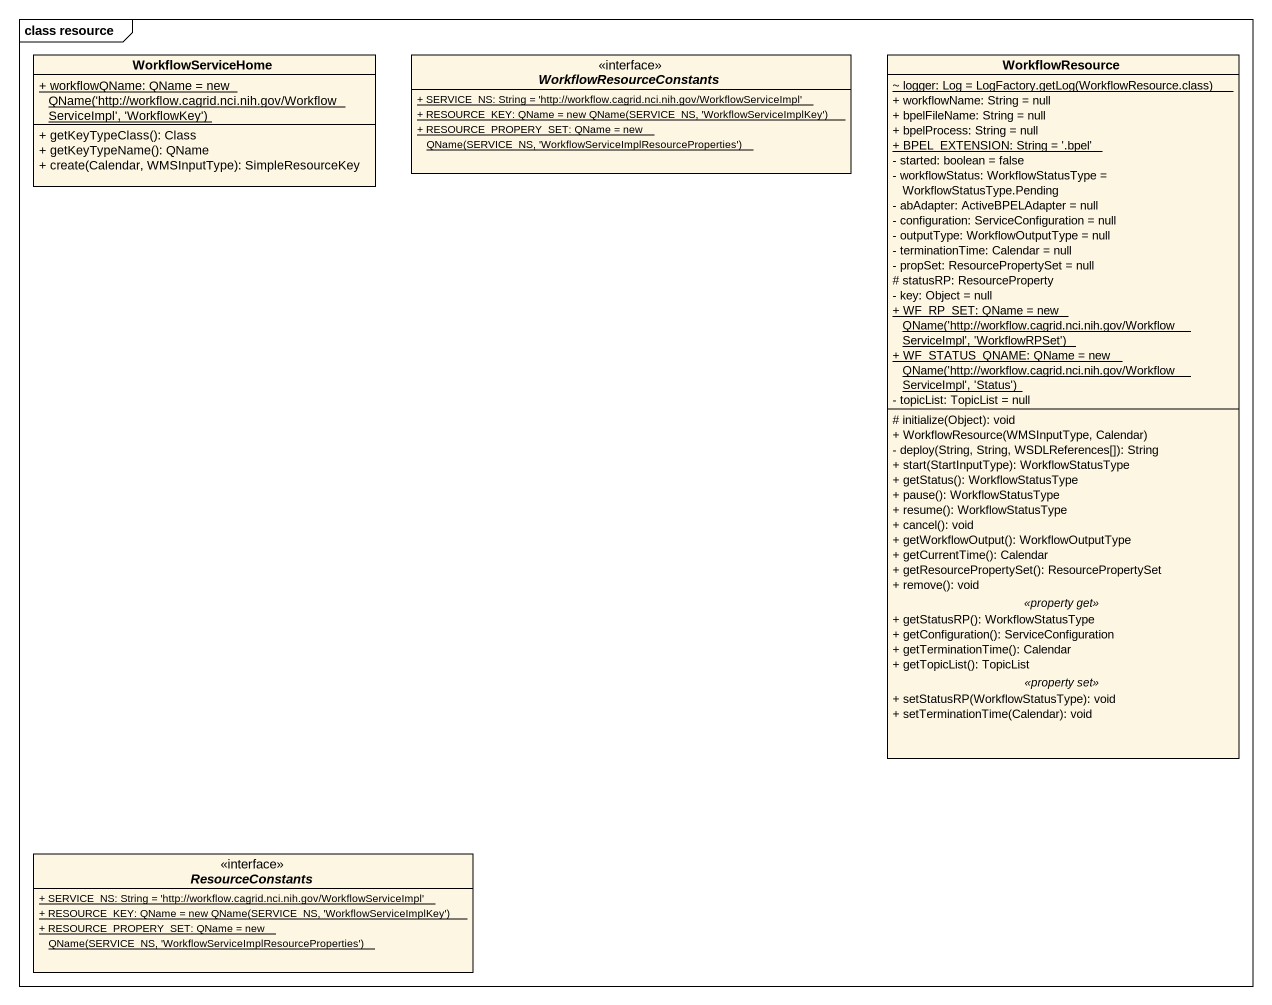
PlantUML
@startuml
mainframe class resource
hide circle
hide empty members
skinparam classAttributeIconSize 0
class WorkflowServiceHome {
  {static} {field} + workflowQName: QName = new QName('http://workflow.cagrid.nci.nih.gov/WorkflowServiceImpl', 'WorkflowKey')
  + getKeyTypeClass(): Class
  + getKeyTypeName(): QName
  + create(Calendar, WMSInputType): SimpleResourceKey
}
interface WorkflowResourceConstants <<interface>> {
  {static} + SERVICE_NS: String = 'http://workflow.cagrid.nci.nih.gov/WorkflowServiceImpl'
  {static} {field} + RESOURCE_KEY: QName = new QName(SERVICE_NS, 'WorkflowServiceImplKey')
  {static} {field} + RESOURCE_PROPERY_SET: QName = new QName(SERVICE_NS, 'WorkflowServiceImplResourceProperties')
}
class WorkflowResource {
  {static} {field} ~ logger: Log = LogFactory.getLog(WorkflowResource.class)
  + workflowName: String = null
  + bpelFileName: String = null
  + bpelProcess: String = null
  {static} + BPEL_EXTENSION: String = '.bpel'
  - started: boolean = false
  - workflowStatus: WorkflowStatusType = WorkflowStatusType.Pending
  - abAdapter: ActiveBPELAdapter = null
  - configuration: ServiceConfiguration = null
  - outputType: WorkflowOutputType = null
  - terminationTime: Calendar = null
  - propSet: ResourcePropertySet = null
  # statusRP: ResourceProperty
  - key: Object = null
  {static} {field} + WF_RP_SET: QName = new QName('http://workflow.cagrid.nci.nih.gov/WorkflowServiceImpl', 'WorkflowRPSet')
  {static} {field} + WF_STATUS_QNAME: QName = new QName('http://workflow.cagrid.nci.nih.gov/WorkflowServiceImpl', 'Status')
  - topicList: TopicList = null
  --
  # initialize(Object): void
  + WorkflowResource(WMSInputType, Calendar)
  - deploy(String, String, WSDLReferences[]): String
  + start(StartInputType): WorkflowStatusType
  + getStatus(): WorkflowStatusType
  + pause(): WorkflowStatusType
  + resume(): WorkflowStatusType
  + cancel(): void
  + getWorkflowOutput(): WorkflowOutputType
  + getCurrentTime(): Calendar
  + getResourcePropertySet(): ResourcePropertySet
  + remove(): void
  .. <<property get>> ..
  + getStatusRP(): WorkflowStatusType
  + getConfiguration(): ServiceConfiguration
  + getTerminationTime(): Calendar
  + getTopicList(): TopicList
  .. <<property set>> ..
  + setStatusRP(WorkflowStatusType): void
  + setTerminationTime(Calendar): void
}
interface ResourceConstants <<interface>> {
  {static} + SERVICE_NS: String = 'http://workflow.cagrid.nci.nih.gov/WorkflowServiceImpl'
  {static} {field} + RESOURCE_KEY: QName = new QName(SERVICE_NS, 'WorkflowServiceImplKey')
  {static} {field} + RESOURCE_PROPERY_SET: QName = new QName(SERVICE_NS, 'WorkflowServiceImplResourceProperties')
}
@enduml
